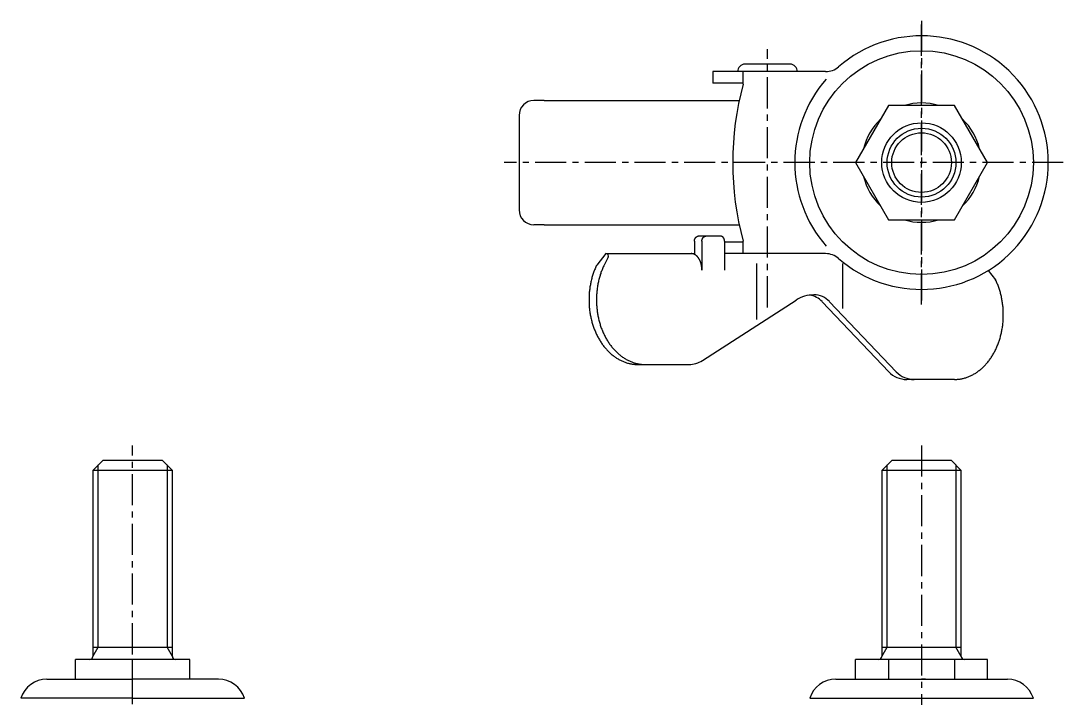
# Model space of a CAD drawing. Extents: x 60 to 337, y -33 to 258.
# Drawn here: x 126.9 to 336.7, y 121.7 to 257.9 of the extents above; entities that cross this region are included whole.
import ezdxf

# ---------------------------------------------------------------- set-up
doc = ezdxf.new("R2010")
doc.units = 0
doc.header["$LTSCALE"] = 5
doc.linetypes.add('CENTER', pattern=[2, 1.25, -0.25, 0.25, -0.25])
doc.layers.get('0').update_dxf_attribs({"linetype": 'CONTINUOUS'})
doc.layers.get('DEFPOINTS').update_dxf_attribs({"linetype": 'CONTINUOUS'})
doc.layers.add('CENTER', color=1, linetype='CENTER')

msp = doc.modelspace()

# ---------------------------------------------------------------- linework, layer by layer
at = {"color": 7, "linetype": 'CONTINUOUS'}
for p, q in [((288.89, 247.67), (266.2, 247.67)), ((266.2, 247.67), (266.2, 245.37)), ((272.31, 245.14), (272.31, 247.67)), ((281.7, 249.17), (272.7, 249.17)), ((272.31, 245.37), (266.2, 245.37)), ((232.25, 241.87), (230.2, 241.87)), ((232.25, 241.87), (271.52, 241.87)), ((227.2, 238.87), (227.2, 219.87)), ((232.25, 216.87), (230.2, 216.87)), ((232.25, 216.87), (271.52, 216.87)), ((267.8, 214.57), (263.27, 214.57)), ((262.51, 213.57), (262.51, 210.92)), ((264.01, 213.57), (264.01, 207.77)), ((268.56, 213.57), (268.56, 207.77)), ((272.31, 213.37), (268.56, 213.37)), ((272.31, 211.07), (272.31, 213.61)), ((244.69, 211.07), (242.83, 208.77)), ((245.13, 210.35), (244.33, 208.77)), ((244.69, 211.07), (262.51, 211.07)), ((244.69, 211.07), (258.36, 211.07)), ((288.89, 211.07), (268.56, 211.07)), ((275.07, 197.82), (275.07, 209.07)), ((292.37, 200.05), (292.37, 209.07)), ((321.58, 207.67), (323.11, 205.77)), ((264.11, 189.57), (282.99, 201.73)), ((301.59, 187.33), (288.2, 201.41)), ((303.09, 187.33), (289.7, 201.41)), ((251.13, 188.77), (261.4, 188.77)), ((314.81, 185.77), (305.22, 185.77)), ((141.44, 167.49), (143.44, 169.49)), ((155.44, 169.49), (143.44, 169.49)), ((157.44, 167.49), (155.44, 169.49)), ((300.2, 167.49), (302.2, 169.49)), ((314.2, 169.49), (302.2, 169.49)), ((316.2, 167.49), (314.2, 169.49)), ((141.44, 167.49), (141.44, 130.09)), ((157.44, 167.49), (141.44, 167.49)), ((157.44, 130.09), (157.44, 167.49)), ((300.2, 167.49), (300.2, 130.09)), ((316.2, 167.49), (300.2, 167.49)), ((316.2, 130.09), (316.2, 167.49)), ((141.44, 131.97), (157.44, 131.97)), ((300.2, 131.97), (316.2, 131.97)), ((137.94, 125.49), (137.94, 129.49)), ((160.94, 129.49), (137.94, 129.49)), ((149.44, 125.49), (149.44, 129.49)), ((160.94, 125.49), (160.94, 129.49)), ((294.92, 125.49), (294.92, 129.49)), ((321.48, 129.49), (294.92, 129.49)), ((301.56, 129.49), (301.56, 125.49)), ((314.84, 129.49), (314.84, 125.49)), ((321.48, 125.49), (321.48, 129.49)), ((132.17, 125.49), (149.44, 125.49)), ((166.71, 125.49), (149.44, 125.49)), ((290.93, 125.49), (325.47, 125.49)), ((309.02, 125.49), (308.2, 125.49)), ((149.44, 121.69), (126.94, 121.69)), ((149.44, 121.69), (171.94, 121.69)), ((285.7, 121.69), (330.7, 121.69))]:
    msp.add_line(p, q, dxfattribs=at)
at = {"color": 3, "linetype": 'CONTINUOUS'}
for p, q in [((142.53, 131.97), (142.53, 168.58)), ((156.36, 168.58), (156.36, 131.97)), ((301.28, 131.97), (301.28, 168.58)), ((315.12, 168.58), (315.12, 131.97)), ((141.44, 130.09), (142.53, 131.97)), ((157.44, 130.09), (156.36, 131.97)), ((300.2, 130.09), (301.28, 131.97)), ((316.2, 130.09), (315.12, 131.97))]:
    msp.add_line(p, q, dxfattribs=at)
at = {"color": 7, "linetype": 'CONTINUOUS'}
msp.add_lwpolyline([(321.48, 229.37), (314.84, 240.87), (301.56, 240.87), (294.92, 229.37), (301.56, 217.87), (314.84, 217.87)], close=True, dxfattribs=at)
for points in [[(262.51, 213.57, 0), (262.51, 213.59, 0), (262.51, 213.6, 0), (262.51, 213.61, 0), (262.51, 213.62, 0), (262.51, 213.63, 0), (262.51, 213.65, 0), (262.51, 213.66, 0), (262.51, 213.67, 0), (262.51, 213.68, 0), (262.51, 213.7, 0), (262.51, 213.71, 0), (262.51, 213.72, 0), (262.52, 213.73, 0), (262.52, 213.75, 0), (262.52, 213.76, 0), (262.52, 213.77, 0), (262.52, 213.78, 0), (262.53, 213.79, 0), (262.53, 213.81, 0), (262.53, 213.82, 0), (262.53, 213.83, 0), (262.54, 213.84, 0), (262.54, 213.85, 0), (262.54, 213.86, 0), (262.54, 213.88, 0), (262.55, 213.89, 0), (262.55, 213.9, 0), (262.55, 213.91, 0), (262.56, 213.92, 0), (262.56, 213.93, 0), (262.56, 213.94, 0), (262.56, 213.96, 0), (262.57, 213.97, 0), (262.57, 213.98, 0), (262.58, 213.99, 0), (262.58, 214, 0), (262.58, 214.01, 0), (262.59, 214.02, 0), (262.59, 214.03, 0), (262.6, 214.04, 0), (262.6, 214.06, 0), (262.61, 214.07, 0), (262.61, 214.08, 0), (262.62, 214.09, 0), (262.62, 214.1, 0), (262.62, 214.11, 0), (262.63, 214.12, 0), (262.63, 214.13, 0), (262.64, 214.14, 0), (262.65, 214.15, 0), (262.65, 214.16, 0), (262.66, 214.17, 0), (262.66, 214.18, 0), (262.67, 214.19, 0), (262.67, 214.2, 0), (262.68, 214.21, 0), (262.69, 214.22, 0), (262.69, 214.23, 0), (262.7, 214.24, 0), (262.7, 214.25, 0), (262.71, 214.25, 0), (262.72, 214.26, 0), (262.72, 214.27, 0), (262.73, 214.28, 0), (262.74, 214.29, 0), (262.74, 214.3, 0), (262.75, 214.31, 0), (262.76, 214.31, 0), (262.76, 214.32, 0), (262.77, 214.33, 0), (262.78, 214.34, 0), (262.78, 214.35, 0), (262.79, 214.35, 0), (262.8, 214.36, 0), (262.81, 214.37, 0), (262.81, 214.38, 0), (262.82, 214.38, 0), (262.83, 214.39, 0), (262.84, 214.4, 0), (262.84, 214.41, 0), (262.85, 214.41, 0), (262.86, 214.42, 0), (262.87, 214.43, 0), (262.88, 214.43, 0), (262.88, 214.44, 0), (262.89, 214.44, 0), (262.9, 214.45, 0), (262.91, 214.46, 0), (262.92, 214.46, 0), (262.93, 214.47, 0), (262.93, 214.47, 0), (262.94, 214.48, 0), (262.95, 214.48, 0), (262.96, 214.49, 0), (262.97, 214.49, 0), (262.98, 214.5, 0), (262.98, 214.5, 0), (262.99, 214.51, 0), (263, 214.51, 0), (263.01, 214.52, 0), (263.02, 214.52, 0), (263.03, 214.52, 0), (263.04, 214.53, 0), (263.05, 214.53, 0), (263.05, 214.53, 0), (263.06, 214.54, 0), (263.07, 214.54, 0), (263.08, 214.54, 0), (263.09, 214.55, 0), (263.1, 214.55, 0), (263.11, 214.55, 0), (263.12, 214.56, 0), (263.13, 214.56, 0), (263.14, 214.56, 0), (263.14, 214.56, 0), (263.15, 214.56, 0), (263.16, 214.56, 0), (263.17, 214.57, 0), (263.18, 214.57, 0), (263.19, 214.57, 0), (263.2, 214.57, 0), (263.21, 214.57, 0), (263.22, 214.57, 0), (263.23, 214.57, 0), (263.24, 214.57, 0), (263.25, 214.57, 0), (263.26, 214.57, 0), (263.26, 214.57, 0)], [(264.01, 213.57, 0), (264.01, 213.59, 0), (264.01, 213.6, 0), (264.01, 213.61, 0), (264.01, 213.62, 0), (264.01, 213.63, 0), (264.01, 213.65, 0), (264.01, 213.66, 0), (264.01, 213.67, 0), (264.01, 213.68, 0), (264.01, 213.7, 0), (264.01, 213.71, 0), (264.01, 213.72, 0), (264.02, 213.73, 0), (264.02, 213.75, 0), (264.02, 213.76, 0), (264.02, 213.77, 0), (264.02, 213.78, 0), (264.02, 213.79, 0), (264.03, 213.81, 0), (264.03, 213.82, 0), (264.03, 213.83, 0), (264.03, 213.84, 0), (264.04, 213.85, 0), (264.04, 213.86, 0), (264.04, 213.88, 0), (264.05, 213.89, 0), (264.05, 213.9, 0), (264.05, 213.91, 0), (264.05, 213.92, 0), (264.06, 213.93, 0), (264.06, 213.94, 0), (264.06, 213.96, 0), (264.07, 213.97, 0), (264.07, 213.98, 0), (264.08, 213.99, 0), (264.08, 214, 0), (264.08, 214.01, 0), (264.09, 214.02, 0), (264.09, 214.03, 0), (264.1, 214.04, 0), (264.1, 214.06, 0), (264.11, 214.07, 0), (264.11, 214.08, 0), (264.12, 214.09, 0), (264.12, 214.1, 0), (264.12, 214.11, 0), (264.13, 214.12, 0), (264.13, 214.13, 0), (264.14, 214.14, 0), (264.14, 214.15, 0), (264.15, 214.16, 0), (264.16, 214.17, 0), (264.16, 214.18, 0), (264.17, 214.19, 0), (264.17, 214.2, 0), (264.18, 214.21, 0), (264.19, 214.22, 0), (264.19, 214.23, 0), (264.2, 214.24, 0), (264.2, 214.25, 0), (264.21, 214.25, 0), (264.22, 214.26, 0), (264.22, 214.27, 0), (264.23, 214.28, 0), (264.24, 214.29, 0), (264.24, 214.3, 0), (264.25, 214.31, 0), (264.26, 214.31, 0), (264.26, 214.32, 0), (264.27, 214.33, 0), (264.28, 214.34, 0), (264.28, 214.35, 0), (264.29, 214.35, 0), (264.3, 214.36, 0), (264.31, 214.37, 0), (264.31, 214.38, 0), (264.32, 214.38, 0), (264.33, 214.39, 0), (264.34, 214.4, 0), (264.34, 214.41, 0), (264.35, 214.41, 0), (264.36, 214.42, 0), (264.37, 214.43, 0), (264.38, 214.43, 0), (264.38, 214.44, 0), (264.39, 214.44, 0), (264.4, 214.45, 0), (264.41, 214.46, 0), (264.42, 214.46, 0), (264.42, 214.47, 0), (264.43, 214.47, 0), (264.44, 214.48, 0), (264.45, 214.48, 0), (264.46, 214.49, 0), (264.47, 214.49, 0), (264.48, 214.5, 0), (264.48, 214.5, 0), (264.49, 214.51, 0), (264.5, 214.51, 0), (264.51, 214.52, 0), (264.52, 214.52, 0), (264.53, 214.52, 0), (264.54, 214.53, 0), (264.55, 214.53, 0), (264.55, 214.53, 0), (264.56, 214.54, 0), (264.57, 214.54, 0), (264.58, 214.54, 0), (264.59, 214.55, 0), (264.6, 214.55, 0), (264.61, 214.55, 0), (264.62, 214.56, 0), (264.63, 214.56, 0), (264.63, 214.56, 0), (264.64, 214.56, 0), (264.65, 214.56, 0), (264.66, 214.56, 0), (264.67, 214.57, 0), (264.68, 214.57, 0), (264.69, 214.57, 0), (264.7, 214.57, 0), (264.71, 214.57, 0), (264.72, 214.57, 0), (264.73, 214.57, 0), (264.74, 214.57, 0), (264.75, 214.57, 0), (264.76, 214.57, 0), (264.76, 214.57, 0)], [(268.56, 213.57, 0), (268.56, 213.59, 0), (268.56, 213.6, 0), (268.56, 213.61, 0), (268.56, 213.62, 0), (268.56, 213.63, 0), (268.55, 213.65, 0), (268.55, 213.66, 0), (268.55, 213.67, 0), (268.55, 213.68, 0), (268.55, 213.7, 0), (268.55, 213.71, 0), (268.55, 213.72, 0), (268.55, 213.73, 0), (268.55, 213.75, 0), (268.54, 213.76, 0), (268.54, 213.77, 0), (268.54, 213.78, 0), (268.54, 213.79, 0), (268.54, 213.81, 0), (268.53, 213.82, 0), (268.53, 213.83, 0), (268.53, 213.84, 0), (268.53, 213.85, 0), (268.52, 213.86, 0), (268.52, 213.88, 0), (268.52, 213.89, 0), (268.51, 213.9, 0), (268.51, 213.91, 0), (268.51, 213.92, 0), (268.5, 213.93, 0), (268.5, 213.94, 0), (268.5, 213.96, 0), (268.5, 213.97, 0), (268.49, 213.98, 0), (268.49, 213.99, 0), (268.48, 214, 0), (268.48, 214.01, 0), (268.48, 214.02, 0), (268.47, 214.03, 0), (268.47, 214.04, 0), (268.46, 214.06, 0), (268.46, 214.07, 0), (268.45, 214.08, 0), (268.45, 214.09, 0), (268.44, 214.1, 0), (268.44, 214.11, 0), (268.43, 214.12, 0), (268.43, 214.13, 0), (268.42, 214.14, 0), (268.42, 214.15, 0), (268.41, 214.16, 0), (268.41, 214.17, 0), (268.4, 214.18, 0), (268.4, 214.19, 0), (268.39, 214.2, 0), (268.38, 214.21, 0), (268.38, 214.22, 0), (268.37, 214.23, 0), (268.37, 214.24, 0), (268.36, 214.25, 0), (268.35, 214.25, 0), (268.35, 214.26, 0), (268.34, 214.27, 0), (268.33, 214.28, 0), (268.33, 214.29, 0), (268.32, 214.3, 0), (268.31, 214.31, 0), (268.31, 214.31, 0), (268.3, 214.32, 0), (268.29, 214.33, 0), (268.29, 214.34, 0), (268.28, 214.35, 0), (268.27, 214.35, 0), (268.26, 214.36, 0), (268.26, 214.37, 0), (268.25, 214.38, 0), (268.24, 214.38, 0), (268.23, 214.39, 0), (268.23, 214.4, 0), (268.22, 214.41, 0), (268.21, 214.41, 0), (268.2, 214.42, 0), (268.2, 214.43, 0), (268.19, 214.43, 0), (268.18, 214.44, 0), (268.17, 214.44, 0), (268.16, 214.45, 0), (268.15, 214.46, 0), (268.15, 214.46, 0), (268.14, 214.47, 0), (268.13, 214.47, 0), (268.12, 214.48, 0), (268.11, 214.48, 0), (268.11, 214.49, 0), (268.1, 214.49, 0), (268.09, 214.5, 0), (268.08, 214.5, 0), (268.07, 214.51, 0), (268.06, 214.51, 0), (268.05, 214.52, 0), (268.05, 214.52, 0), (268.04, 214.52, 0), (268.03, 214.53, 0), (268.02, 214.53, 0), (268.01, 214.53, 0), (268, 214.54, 0), (267.99, 214.54, 0), (267.98, 214.54, 0), (267.97, 214.55, 0), (267.96, 214.55, 0), (267.95, 214.55, 0), (267.95, 214.56, 0), (267.94, 214.56, 0), (267.93, 214.56, 0), (267.92, 214.56, 0), (267.91, 214.56, 0), (267.9, 214.56, 0), (267.89, 214.57, 0), (267.88, 214.57, 0), (267.87, 214.57, 0), (267.86, 214.57, 0), (267.85, 214.57, 0), (267.84, 214.57, 0), (267.83, 214.57, 0), (267.83, 214.57, 0), (267.82, 214.57, 0), (267.81, 214.57, 0), (267.8, 214.57, 0)], [(264.01, 207.77, 0), (264.01, 207.81, 0), (264.01, 207.85, 0), (264, 207.9, 0), (264, 207.94, 0), (264, 207.98, 0), (264, 208.02, 0), (264, 208.06, 0), (264, 208.1, 0), (263.99, 208.14, 0), (263.99, 208.18, 0), (263.99, 208.22, 0), (263.98, 208.26, 0), (263.98, 208.3, 0), (263.98, 208.34, 0), (263.97, 208.38, 0), (263.97, 208.42, 0), (263.96, 208.46, 0), (263.95, 208.5, 0), (263.95, 208.54, 0), (263.94, 208.58, 0), (263.94, 208.62, 0), (263.93, 208.65, 0), (263.92, 208.69, 0), (263.91, 208.73, 0), (263.91, 208.77, 0), (263.9, 208.81, 0), (263.89, 208.85, 0), (263.88, 208.89, 0), (263.87, 208.92, 0), (263.86, 208.96, 0), (263.85, 209, 0), (263.84, 209.04, 0), (263.83, 209.07, 0), (263.82, 209.11, 0), (263.81, 209.15, 0), (263.8, 209.19, 0), (263.79, 209.22, 0), (263.78, 209.26, 0), (263.76, 209.29, 0), (263.75, 209.33, 0), (263.74, 209.37, 0), (263.73, 209.4, 0), (263.71, 209.44, 0), (263.7, 209.47, 0), (263.69, 209.5, 0), (263.67, 209.54, 0), (263.66, 209.57, 0), (263.64, 209.61, 0), (263.63, 209.64, 0), (263.61, 209.67, 0), (263.6, 209.71, 0), (263.58, 209.74, 0), (263.57, 209.77, 0), (263.55, 209.8, 0), (263.54, 209.84, 0), (263.52, 209.87, 0), (263.5, 209.9, 0), (263.48, 209.93, 0), (263.47, 209.96, 0), (263.45, 209.99, 0), (263.43, 210.02, 0), (263.41, 210.05, 0), (263.39, 210.08, 0), (263.38, 210.11, 0), (263.36, 210.14, 0), (263.34, 210.16, 0), (263.32, 210.19, 0), (263.3, 210.22, 0), (263.28, 210.25, 0), (263.26, 210.27, 0), (263.24, 210.3, 0), (263.22, 210.32, 0), (263.2, 210.35, 0), (263.18, 210.38, 0), (263.16, 210.4, 0), (263.14, 210.43, 0), (263.12, 210.45, 0), (263.09, 210.47, 0), (263.07, 210.5, 0), (263.05, 210.52, 0), (263.03, 210.54, 0), (263.01, 210.56, 0), (262.98, 210.58, 0), (262.96, 210.6, 0), (262.94, 210.62, 0), (262.92, 210.65, 0), (262.89, 210.66, 0), (262.87, 210.68, 0), (262.85, 210.7, 0), (262.82, 210.72, 0), (262.8, 210.74, 0), (262.77, 210.76, 0), (262.75, 210.77, 0), (262.73, 210.79, 0), (262.7, 210.81, 0), (262.68, 210.82, 0), (262.65, 210.84, 0), (262.63, 210.85, 0), (262.61, 210.87, 0), (262.58, 210.88, 0), (262.56, 210.9, 0), (262.53, 210.91, 0), (262.5, 210.92, 0), (262.48, 210.93, 0), (262.45, 210.94, 0), (262.43, 210.95, 0), (262.4, 210.97, 0), (262.38, 210.97, 0), (262.35, 210.99, 0), (262.33, 210.99, 0), (262.3, 211, 0), (262.27, 211.01, 0), (262.25, 211.02, 0), (262.22, 211.03, 0), (262.2, 211.03, 0), (262.17, 211.04, 0), (262.14, 211.04, 0), (262.12, 211.05, 0), (262.09, 211.05, 0), (262.07, 211.06, 0), (262.04, 211.06, 0), (262.01, 211.06, 0), (261.99, 211.07, 0), (261.96, 211.07, 0), (261.93, 211.07, 0), (261.91, 211.07, 0), (261.88, 211.07, 0), (261.86, 211.07, 0)], [(242.83, 208.77, 0), (242.74, 208.59, 0), (242.66, 208.4, 0), (242.57, 208.22, 0), (242.49, 208.03, 0), (242.41, 207.84, 0), (242.34, 207.64, 0), (242.27, 207.45, 0), (242.19, 207.25, 0), (242.13, 207.05, 0), (242.06, 206.85, 0), (242, 206.65, 0), (241.94, 206.45, 0), (241.88, 206.25, 0), (241.82, 206.04, 0), (241.77, 205.84, 0), (241.72, 205.63, 0), (241.67, 205.42, 0), (241.63, 205.21, 0), (241.59, 205, 0), (241.55, 204.79, 0), (241.51, 204.58, 0), (241.48, 204.37, 0), (241.44, 204.16, 0), (241.42, 203.94, 0), (241.39, 203.73, 0), (241.37, 203.51, 0), (241.34, 203.3, 0), (241.33, 203.08, 0), (241.31, 202.86, 0), (241.3, 202.65, 0), (241.29, 202.43, 0), (241.28, 202.21, 0), (241.28, 202, 0), (241.28, 201.78, 0), (241.28, 201.56, 0), (241.28, 201.34, 0), (241.29, 201.13, 0), (241.3, 200.91, 0), (241.31, 200.69, 0), (241.33, 200.48, 0), (241.34, 200.26, 0), (241.37, 200.04, 0), (241.39, 199.83, 0), (241.41, 199.62, 0), (241.44, 199.4, 0), (241.47, 199.19, 0), (241.51, 198.98, 0), (241.54, 198.76, 0), (241.59, 198.55, 0), (241.63, 198.34, 0), (241.67, 198.13, 0), (241.72, 197.93, 0), (241.77, 197.72, 0), (241.82, 197.51, 0), (241.88, 197.31, 0), (241.94, 197.1, 0), (242, 196.9, 0), (242.06, 196.7, 0), (242.12, 196.5, 0), (242.19, 196.31, 0), (242.26, 196.11, 0), (242.34, 195.91, 0), (242.41, 195.72, 0), (242.49, 195.53, 0), (242.57, 195.34, 0), (242.65, 195.15, 0), (242.74, 194.97, 0), (242.82, 194.78, 0), (242.91, 194.6, 0), (243.01, 194.42, 0), (243.1, 194.24, 0), (243.2, 194.06, 0), (243.3, 193.89, 0), (243.4, 193.72, 0), (243.5, 193.55, 0), (243.61, 193.38, 0), (243.71, 193.22, 0), (243.82, 193.06, 0), (243.93, 192.9, 0), (244.05, 192.74, 0), (244.16, 192.58, 0), (244.28, 192.43, 0), (244.4, 192.28, 0), (244.52, 192.13, 0), (244.65, 191.99, 0), (244.77, 191.85, 0), (244.9, 191.71, 0), (245.03, 191.57, 0), (245.16, 191.44, 0), (245.29, 191.31, 0), (245.42, 191.18, 0), (245.56, 191.06, 0), (245.69, 190.94, 0), (245.83, 190.82, 0), (245.97, 190.7, 0), (246.11, 190.59, 0), (246.25, 190.48, 0), (246.4, 190.37, 0), (246.54, 190.27, 0), (246.69, 190.17, 0), (246.84, 190.07, 0), (246.98, 189.98, 0), (247.13, 189.89, 0), (247.29, 189.81, 0), (247.44, 189.72, 0), (247.59, 189.64, 0), (247.75, 189.57, 0), (247.9, 189.49, 0), (248.06, 189.42, 0), (248.21, 189.36, 0), (248.37, 189.29, 0), (248.53, 189.24, 0), (248.69, 189.18, 0), (248.85, 189.13, 0), (249.01, 189.08, 0), (249.17, 189.03, 0), (249.33, 188.99, 0), (249.49, 188.96, 0), (249.66, 188.92, 0), (249.82, 188.89, 0), (249.98, 188.86, 0), (250.15, 188.84, 0), (250.31, 188.82, 0), (250.48, 188.8, 0), (250.64, 188.79, 0), (250.81, 188.78, 0), (250.97, 188.78, 0), (251.13, 188.77, 0)], [(244.33, 208.77, 0), (244.24, 208.59, 0), (244.16, 208.4, 0), (244.07, 208.22, 0), (243.99, 208.03, 0), (243.91, 207.84, 0), (243.84, 207.64, 0), (243.76, 207.45, 0), (243.69, 207.25, 0), (243.63, 207.05, 0), (243.56, 206.85, 0), (243.5, 206.65, 0), (243.44, 206.45, 0), (243.38, 206.25, 0), (243.32, 206.04, 0), (243.27, 205.84, 0), (243.22, 205.63, 0), (243.17, 205.42, 0), (243.13, 205.21, 0), (243.09, 205, 0), (243.05, 204.79, 0), (243.01, 204.58, 0), (242.98, 204.37, 0), (242.94, 204.16, 0), (242.91, 203.94, 0), (242.89, 203.73, 0), (242.87, 203.51, 0), (242.84, 203.3, 0), (242.83, 203.08, 0), (242.81, 202.86, 0), (242.8, 202.65, 0), (242.79, 202.43, 0), (242.78, 202.21, 0), (242.78, 202, 0), (242.78, 201.78, 0), (242.78, 201.56, 0), (242.78, 201.34, 0), (242.79, 201.13, 0), (242.8, 200.91, 0), (242.81, 200.69, 0), (242.83, 200.48, 0), (242.84, 200.26, 0), (242.87, 200.04, 0), (242.89, 199.83, 0), (242.91, 199.62, 0), (242.94, 199.4, 0), (242.97, 199.19, 0), (243.01, 198.98, 0), (243.04, 198.76, 0), (243.09, 198.55, 0), (243.13, 198.34, 0), (243.17, 198.13, 0), (243.22, 197.93, 0), (243.27, 197.72, 0), (243.32, 197.51, 0), (243.38, 197.31, 0), (243.44, 197.1, 0), (243.5, 196.9, 0), (243.56, 196.7, 0), (243.62, 196.5, 0), (243.69, 196.31, 0), (243.76, 196.11, 0), (243.84, 195.91, 0), (243.91, 195.72, 0), (243.99, 195.53, 0), (244.07, 195.34, 0), (244.15, 195.15, 0), (244.24, 194.97, 0), (244.32, 194.78, 0), (244.41, 194.6, 0), (244.51, 194.42, 0), (244.6, 194.24, 0), (244.7, 194.06, 0), (244.8, 193.89, 0), (244.9, 193.72, 0), (245, 193.55, 0), (245.11, 193.38, 0), (245.21, 193.22, 0), (245.32, 193.06, 0), (245.43, 192.9, 0), (245.55, 192.74, 0), (245.66, 192.58, 0), (245.78, 192.43, 0), (245.9, 192.28, 0), (246.02, 192.13, 0), (246.14, 191.99, 0), (246.27, 191.85, 0), (246.4, 191.71, 0), (246.52, 191.57, 0), (246.65, 191.44, 0), (246.79, 191.31, 0), (246.92, 191.18, 0), (247.06, 191.06, 0), (247.19, 190.94, 0), (247.33, 190.82, 0), (247.47, 190.7, 0), (247.61, 190.59, 0), (247.75, 190.48, 0), (247.9, 190.37, 0), (248.04, 190.27, 0), (248.19, 190.17, 0), (248.34, 190.07, 0), (248.48, 189.98, 0), (248.63, 189.89, 0), (248.78, 189.81, 0), (248.94, 189.72, 0), (249.09, 189.64, 0), (249.25, 189.57, 0), (249.4, 189.49, 0), (249.56, 189.42, 0), (249.71, 189.36, 0), (249.87, 189.29, 0), (250.03, 189.24, 0), (250.19, 189.18, 0), (250.35, 189.13, 0), (250.51, 189.08, 0), (250.67, 189.03, 0), (250.83, 188.99, 0), (250.99, 188.96, 0), (251.16, 188.92, 0), (251.32, 188.89, 0), (251.48, 188.86, 0), (251.65, 188.84, 0), (251.81, 188.82, 0), (251.97, 188.8, 0), (252.14, 188.79, 0), (252.3, 188.78, 0), (252.47, 188.78, 0), (252.63, 188.77, 0)], [(314.81, 185.77, 0), (314.97, 185.78, 0), (315.14, 185.78, 0), (315.3, 185.79, 0), (315.46, 185.8, 0), (315.63, 185.82, 0), (315.79, 185.84, 0), (315.96, 185.86, 0), (316.12, 185.89, 0), (316.28, 185.92, 0), (316.45, 185.96, 0), (316.61, 185.99, 0), (316.77, 186.03, 0), (316.93, 186.08, 0), (317.09, 186.13, 0), (317.25, 186.18, 0), (317.41, 186.24, 0), (317.57, 186.29, 0), (317.73, 186.36, 0), (317.88, 186.42, 0), (318.04, 186.49, 0), (318.19, 186.57, 0), (318.35, 186.64, 0), (318.5, 186.72, 0), (318.65, 186.81, 0), (318.81, 186.89, 0), (318.96, 186.98, 0), (319.11, 187.07, 0), (319.25, 187.17, 0), (319.4, 187.27, 0), (319.54, 187.37, 0), (319.69, 187.48, 0), (319.83, 187.59, 0), (319.97, 187.7, 0), (320.11, 187.82, 0), (320.25, 187.94, 0), (320.39, 188.06, 0), (320.52, 188.18, 0), (320.65, 188.31, 0), (320.79, 188.44, 0), (320.92, 188.57, 0), (321.05, 188.71, 0), (321.17, 188.85, 0), (321.3, 188.99, 0), (321.42, 189.13, 0), (321.54, 189.28, 0), (321.66, 189.43, 0), (321.78, 189.58, 0), (321.89, 189.74, 0), (322.01, 189.9, 0), (322.12, 190.06, 0), (322.23, 190.22, 0), (322.33, 190.38, 0), (322.44, 190.55, 0), (322.54, 190.72, 0), (322.64, 190.89, 0), (322.74, 191.06, 0), (322.84, 191.24, 0), (322.93, 191.42, 0), (323.03, 191.6, 0), (323.12, 191.78, 0), (323.2, 191.97, 0), (323.29, 192.15, 0), (323.37, 192.34, 0), (323.45, 192.53, 0), (323.53, 192.72, 0), (323.61, 192.91, 0), (323.68, 193.11, 0), (323.75, 193.31, 0), (323.82, 193.5, 0), (323.88, 193.7, 0), (323.94, 193.9, 0), (324, 194.1, 0), (324.06, 194.31, 0), (324.12, 194.51, 0), (324.17, 194.72, 0), (324.22, 194.93, 0), (324.27, 195.13, 0), (324.31, 195.34, 0), (324.36, 195.55, 0), (324.39, 195.76, 0), (324.43, 195.98, 0), (324.47, 196.19, 0), (324.5, 196.4, 0), (324.53, 196.62, 0), (324.55, 196.83, 0), (324.57, 197.04, 0), (324.6, 197.26, 0), (324.61, 197.48, 0), (324.63, 197.69, 0), (324.64, 197.91, 0), (324.65, 198.13, 0), (324.66, 198.34, 0), (324.66, 198.56, 0), (324.66, 198.78, 0), (324.66, 199, 0), (324.66, 199.21, 0), (324.65, 199.43, 0), (324.64, 199.65, 0), (324.63, 199.86, 0), (324.61, 200.08, 0), (324.6, 200.3, 0), (324.57, 200.51, 0), (324.55, 200.73, 0), (324.52, 200.94, 0), (324.5, 201.16, 0), (324.46, 201.37, 0), (324.43, 201.58, 0), (324.39, 201.79, 0), (324.35, 202, 0), (324.31, 202.21, 0), (324.27, 202.42, 0), (324.22, 202.63, 0), (324.17, 202.84, 0), (324.12, 203.04, 0), (324.06, 203.25, 0), (324, 203.45, 0), (323.94, 203.65, 0), (323.88, 203.85, 0), (323.81, 204.05, 0), (323.75, 204.25, 0), (323.68, 204.45, 0), (323.6, 204.64, 0), (323.53, 204.84, 0), (323.45, 205.03, 0), (323.37, 205.22, 0), (323.29, 205.4, 0), (323.2, 205.59, 0), (323.11, 205.77, 0)]]:
    msp.add_polyline3d(points, dxfattribs=at)
for radius in [22.5, 8, 6]:
    msp.add_circle((308.2, 229.37), radius, dxfattribs=at)
at = {"color": 3, "linetype": 'CONTINUOUS'}
msp.add_circle((308.2, 229.37), 6.92, dxfattribs=at)
at = {"color": 7, "linetype": 'CONTINUOUS'}
for centre, radius, start, end in [((308.2, 229.37), 25.5, 229.1069, 130.8931), ((272.7, 247.67), 1.5, 90, 180), ((281.7, 247.67), 1.5, 0, 90), ((288.89, 251.67), 4, 270, 310.8931), ((308.2, 229.37), 25.5, 138.7898, 221.2102), ((330.2, 229.37), 60, 164.7628, 195.2372), ((230.2, 238.87), 3, 90, 180), ((308.2, 229.37), 12, 73.4022, 106.5978), ((308.2, 229.37), 12, 133.4022, 166.5978), ((308.2, 229.37), 12, 13.4022, 46.5978), ((308.2, 229.37), 12, 193.4022, 226.5978), ((308.2, 229.37), 12, 313.4022, 346.5978), ((230.2, 219.87), 3, 180, 270), ((308.2, 229.37), 12, 253.4022, 286.5978), ((244.69, 210.57), 0.5, 332.8856, 90), ((288.89, 207.07), 4, 49.1069, 90), ((286.52, 196.25), 6.52, 90, 122.7862), ((285.02, 198.39), 4.39, 43.5556, 81.1472), ((286.52, 198.39), 4.39, 43.5556, 90), ((261.4, 193.77), 5, 270, 302.7862), ((305.22, 190.77), 5, 223.5556, 270), ((306.72, 190.77), 5, 223.5556, 270), ((140.84, 130.09), 0.6, 270, 0), ((158.04, 130.09), 0.6, 180, 270), ((299.6, 130.09), 0.6, 270, 0), ((316.8, 130.09), 0.6, 180, 270), ((132.17, 119.99), 5.5, 90, 161.9955), ((166.71, 119.99), 5.5, 18.0045, 90), ((290.93, 119.99), 5.5, 90, 161.9955), ((325.47, 119.99), 5.5, 18.0045, 90)]:
    msp.add_arc(centre, radius, start, end, dxfattribs=at)
at = {"layer": 'CENTER', "color": 1, "linetype": 'CENTER'}
for p, q in [((308.2, 257.87), (308.2, 200.87)), ((308.2, 200.87), (308.2, 257.87)), ((277.2, 200.27), (277.2, 252.17)), ((336.7, 229.37), (224.2, 229.37)), ((149.44, 0.49), (149.44, 172.49)), ((308.2, 172.49), (308.2, 80.53))]:
    msp.add_line(p, q, dxfattribs=at)
at = {"layer": 'DEFPOINTS', "color": 0, "linetype": 'BYBLOCK'}
for p in [(141.28, 129.69), (300.04, 129.69)]:
    msp.add_point(p, dxfattribs=at)

doc.saveas('drawing.dxf')
